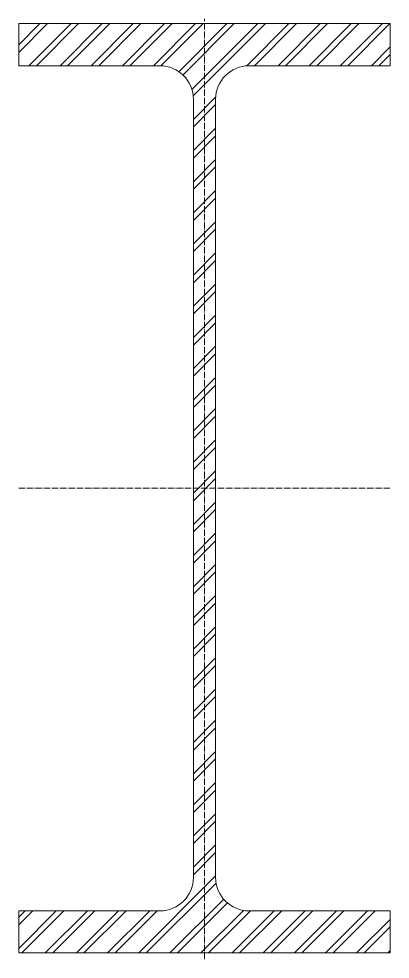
# Model space of a CAD drawing. Header units: metres. Extents: x -150 to 150, y -380 to 379.
import ezdxf

# ---------------------------------------------------------------- set-up
doc = ezdxf.new("R2010")
doc.units = ezdxf.units.M
doc.linetypes.add('MV_hartlijn_staal', pattern=[6.6, 5, -0.8, 0, -0.8])
doc.layers.add('A-DETL-GENF', color=92, linetype='Continuous', lineweight=18)

# ---------------------------------------------------------------- blocks, each defined once
blk = doc.blocks.new('28 Staalprofielen DIN_DIE_DILl 2d - DIN75-4447763-00_0 Basismaterialen')
at = {"layer": 'A-DETL-GENF', "lineweight": 13}
h = blk.add_hatch(dxfattribs=at)
h.set_pattern_fill('FP_543', color=256, style=0, pattern_type=2)
h.set_pattern_definition([(225, (1629.278, 924.157), (12.57236, -12.57236), []), (225, (1629.278, 905.107), (12.57236, -12.57236), [])])
h.paths.add_polyline_path([(27.53, 375), (-150, 375), (-150, 341), (-36, 341), (-32.45, 340.76), (-29.01, 340.08), (-25.67, 338.94), (-22.5, 337.38), (-19.57, 335.42), (-16.91, 333.09), (-14.58, 330.43), (-12.62, 327.5), (-11.06, 324.33), (-9.92, 320.99), (-9.24, 317.55), (-9, 314), (-9, -314), (-9.24, -317.55), (-9.92, -320.99), (-11.06, -324.33), (-12.62, -327.5), (-14.58, -330.43), (-16.91, -333.09), (-19.57, -335.42), (-22.5, -337.38), (-25.67, -338.94), (-29.01, -340.08), (-32.45, -340.76), (-36, -341), (-150, -341), (-150, -375), (150, -375), (150, -341), (36, -341), (32.45, -340.76), (29.01, -340.08), (25.67, -338.94), (22.5, -337.38), (19.57, -335.42), (16.91, -333.09), (14.58, -330.43), (12.62, -327.5), (11.06, -324.33), (9.92, -320.99), (9.24, -317.55), (9, -314), (9, 314), (9.24, 317.55), (9.92, 320.99), (11.06, 324.33), (12.62, 327.5), (14.58, 330.43), (16.91, 333.09), (19.57, 335.42), (22.5, 337.38), (25.67, 338.94), (29.01, 340.08), (32.45, 340.76), (36, 341), (150, 341), (150, 375)])
at = {"layer": 'A-DETL-GENF'}
for p, q in [((150, 375), (-150, 375)), ((-150, 375), (-150, 341)), ((150, 375), (-150, 375)), ((-150, 375), (-150, 341)), ((150, 341), (150, 375)), ((150, 375), (150, 341)), ((-150, 341), (-36, 341)), ((-150, 341), (-36, 341)), ((36, 341), (150, 341)), ((150, 341), (36, 341)), ((-9, 314), (-9, -314)), ((-9, -314), (-9, 314)), ((9, -314), (9, 314)), ((9, -314), (9, 314)), ((-36, -341), (-150, -341)), ((-150, -341), (-150, -375)), ((-150, -375), (-150, -341)), ((-150, -341), (-36, -341)), ((150, -341), (36, -341)), ((150, -341), (36, -341)), ((150, -375), (150, -341)), ((150, -375), (150, -341)), ((-150, -375), (150, -375)), ((150, -375), (-150, -375))]:
    blk.add_line(p, q, dxfattribs=at)
at = {"layer": 'A-DETL-GENF', "linetype": 'MV_hartlijn_staal', "lineweight": 13}
for p, q in [((0, -380), (0, 378.92)), ((-150, 0), (150, 0))]:
    blk.add_line(p, q, dxfattribs=at)
at = {"layer": 'A-DETL-GENF'}
for centre, start, end in [((-36, 314), 360, 90), ((-36, 314), 360, 90), ((36, 314), 90, 180), ((36, 314), 90, 180), ((-36, -314), 270, 360), ((-36, -314), 270, 0), ((36, -314), 180, 270), ((36, -314), 180, 270)]:
    blk.add_arc(centre, 27, start, end, dxfattribs=at)

msp = doc.modelspace()

# ---------------------------------------------------------------- block references
msp.add_blockref('28 Staalprofielen DIN_DIE_DILl 2d - DIN75-4447763-00_0 Basismaterialen', (0, 0))

doc.saveas('drawing.dxf')
